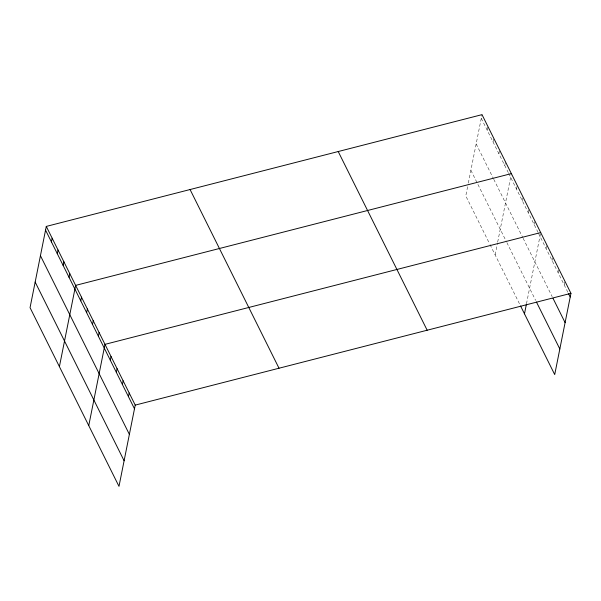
<?xml version="1.0" encoding="UTF-8"?>
<svg xmlns="http://www.w3.org/2000/svg" width="601" height="601" viewBox="0 0 601 601"><rect width="100%" height="100%" fill="white"/><g stroke="black" fill="none" stroke-linecap="round" stroke-linejoin="round"><path stroke-width="0.45" stroke-dasharray="3 2.25" d="M467.601 186.746L465.775 195.888L489.252 243.067M468.329 183.095L482.01 114.648M487.141 130.116L487.877 126.435M493.015 141.911L493.752 138.23M498.883 153.706L499.431 150.949M504.75 165.5L505.486 161.819M495.126 254.862L497.5 242.977M497.681 242.06L511.173 174.53M516.492 189.082L517.228 185.409M522.367 200.877L523.095 197.203M528.234 212.671L528.97 208.99M534.101 224.466L534.657 221.709M526.484 303.768L540.524 233.496M546.024 248.408L546.572 245.651M552.071 260.564L552.62 257.799M558.119 272.711L558.855 269.03M564.166 284.859L564.902 281.185M481.273 118.322L508.273 172.577M508.664 173.358L538.015 232.324M538.406 233.113L568.2 292.965M476.157 143.924L493.376 178.512M493.767 179.301L522.727 237.485M523.118 238.266L552.199 296.691M470.891 170.293L476.758 182.088M477.93 184.447L506.11 241.054M506.891 242.624L535.641 300.38M490.04 244.637L520.173 305.18"/><path stroke-width="0.9" d="M46.285 226.419L30.05 307.667L118.99 486.352L135.225 405.112L46.285 226.419L482.01 114.648L570.95 293.333L554.715 374.581L520.564 305.962M51.423 241.895L52.152 238.214M57.29 253.69L58.027 250.008M63.158 265.477L63.894 261.803M69.032 277.271L69.769 273.598M59.401 366.633L75.636 285.385L511.361 173.614M80.767 300.861L81.503 297.179M86.642 312.655L87.378 308.974M92.509 324.45L93.245 320.769M98.384 336.237L99.12 332.563M88.753 425.598L104.987 344.358L540.712 232.579M110.299 360.187L111.035 356.506M116.346 372.335L117.082 368.653M122.394 384.49L123.13 380.809M128.441 396.637L129.177 392.956M524.478 313.827L526.303 304.684M135.225 405.112L570.95 293.333M568.599 293.776L570.214 297.014M553.003 298.306L565.098 322.609M536.445 302.002L559.832 348.986M338.22 151.535L427.161 330.219M190.074 189.533L279.014 368.225M45.548 230.1L134.489 408.785M40.432 255.695L129.38 434.388M35.166 282.072L124.106 460.757"/></g></svg>
